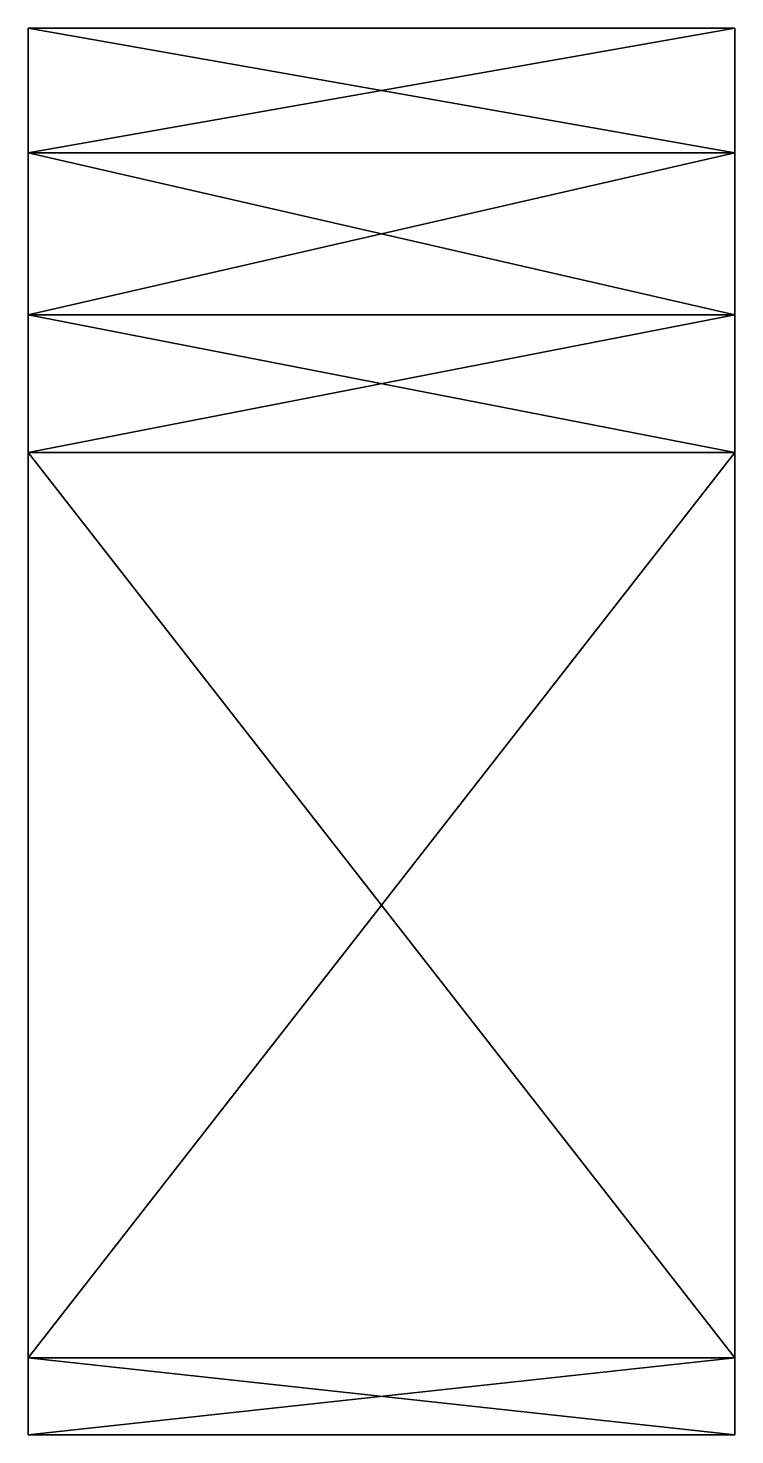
# Model space of a CAD drawing. Extents: x -44 to 44, y 0 to 174.
import ezdxf

# ---------------------------------------------------------------- set-up
doc = ezdxf.new("R2010")
doc.units = 0
doc.layers.add('snackCheese02', color=250, linetype='CONTINUOUS')

msp = doc.modelspace()

# ---------------------------------------------------------------- meshes
at = {"layer": 'snackCheese02'}
mesh = msp.add_polyface(dxfattribs=at)
corners = [(-43.614872, 9.5, 35.357483), (-43.614872, 121.261357, 35.357483), (43.614872, 9.5, 35.357483), (43.614872, 121.261357, 35.357483), (43.614872, 9.5, -35.357483), (43.614872, 121.261357, -35.357483), (-43.614872, 9.5, -35.357483), (-43.614872, 121.261357, -35.357483), (-43.614872, 158.227553, 5.318107), (43.614872, 158.227553, 5.318107), (43.614872, 158.227553, -5.318107), (-43.614872, 158.227553, -5.318107), (-43.614872, 173.627553, 4.177647), (43.614872, 173.627553, 4.177647), (43.614872, 173.627553, -4.177647), (-43.614872, 173.627553, -4.177647), (-43.614872, 138.242012, 26.172269), (43.614872, 138.242012, 26.172269), (43.614872, 138.242012, -26.172269), (-43.614872, 138.242012, -26.172269), (-43.614872, 0, 29.912431), (43.614872, 0, 29.912431), (43.614872, 0, -29.912431), (-43.614872, 0, -29.912431)]
mesh.append_faces([[corners[k] for k in face] for face in [(0, 1, 3), (2, 3, 5), (4, 5, 7), (6, 7, 1), (12, 15, 14), (23, 20, 21), (1, 16, 17), (3, 17, 18), (5, 18, 19), (19, 11, 8), (8, 12, 13), (9, 13, 14), (10, 14, 15), (11, 15, 12), (16, 8, 9), (17, 9, 10), (18, 10, 11), (16, 1, 7), (6, 23, 22), (4, 22, 21), (2, 21, 20), (0, 20, 23), (0, 3, 2), (2, 5, 4), (4, 7, 6), (6, 1, 0), (12, 14, 13), (23, 21, 22), (1, 17, 3), (3, 18, 5), (5, 19, 7), (19, 8, 16), (8, 13, 9), (9, 14, 10), (10, 15, 11), (11, 12, 8), (16, 9, 17), (17, 10, 18), (18, 11, 19), (16, 7, 19), (6, 22, 4), (4, 21, 2), (2, 20, 0), (0, 23, 6)]])

doc.saveas('drawing.dxf')
